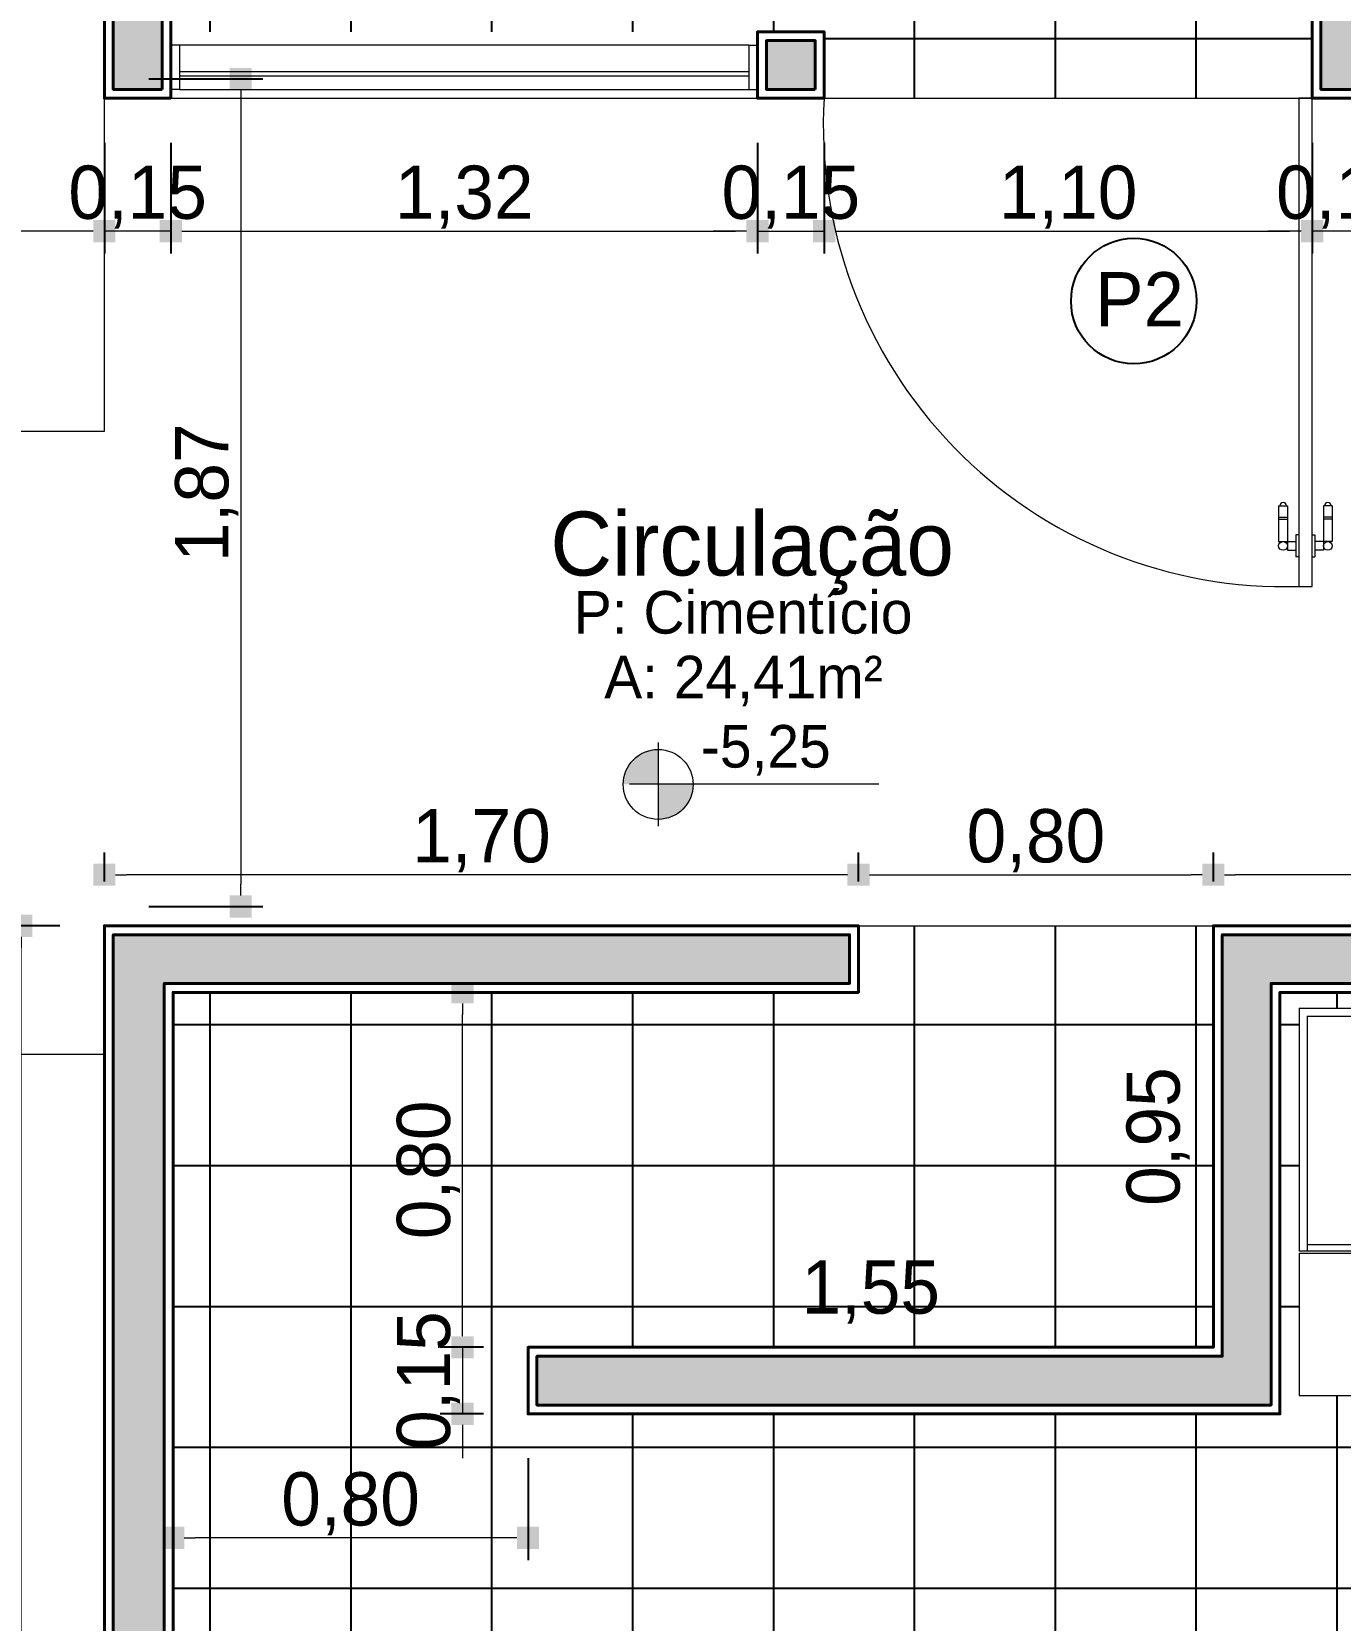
# Model space of a CAD drawing. Header units: millimetres. Extents: x 3006 to 6000, y 1661 to 3774.
# Drawn here: x 3755.547 to 3758.496, y 1862.383 to 1865.963 of the extents above; entities that cross this region are included whole.
import ezdxf

# ---------------------------------------------------------------- set-up
doc = ezdxf.new("R2010")
doc.units = ezdxf.units.MM
doc.header["$LTSCALE"] = 10
doc.linetypes.add('OCULTA', pattern=[0.375, 0.25, -0.125])
for name, color, linetype, lineweight in [('.10', 200, 'Continuous', 9), ('.10 ultra fina', 240, 'Continuous', 5), ('.15', 150, 'Continuous', 15), ('.20', 130, 'Continuous', 20), ('.40', 20, 'Continuous', 40), ('.40 Interno parede', 27, 'Continuous', 40), ('COTAS', 230, 'Continuous', 15), ('MARCAÇÕES', 230, 'Continuous', 15)]:
    doc.layers.add(name, color=color, linetype=linetype, lineweight=lineweight)
doc.layers.add('.20 hachura', color=185, linetype='Continuous')
doc.layers.add('Escrita', color=34, linetype='Continuous')
doc.layers.add('Verde', color=7, linetype='Continuous', true_color=0x136734)
doc.styles.add('Texto Wilian', font='himalaya.ttf')
doc.dimstyles.new('Cota 1-75 Exter WMJ', dxfattribs={"dimtxt": 0.12, "dimasz": 0.05, "dimexe": 0.05, "dimexo": 0.1, "dimgap": 0.002, "dimtad": 1, "dimzin": 1, "dimtxsty": 'Texto Wilian', "dimblk": 'BOXFILLED', "dimcen": 2.5, "dimclrd": 230, "dimclre": 230, "dimclrt": 104, "dimazin": 0, "dimtfac": 1, "dimtix": 1, "dimtmove": 0, "dimatfit": 3, "dimfxl": 0.3, "dimfxlon": 1, "dimlwd": 20, "dimarcsym": 1})
doc.dimstyles.new('Cota 1-75 Interna WMJ', dxfattribs={"dimtxt": 0.12, "dimasz": 0.01, "dimexe": 1.25, "dimexo": 0.625, "dimgap": 0.05, "dimtad": 1, "dimzin": 1, "dimtxsty": 'Texto Wilian', "dimcen": 0, "dimse1": 1, "dimse2": 1, "dimsd1": 1, "dimsd2": 1, "dimclrd": 106, "dimclrt": 104, "dimazin": 0, "dimtfac": 1, "dimtix": 1, "dimtmove": 0, "dimatfit": 3, "dimfxl": 1, "dimlwd": 35, "dimarcsym": 2})
pattern_1 = [(90, (34.8489, 0), (-0.3175, 0), []), (180, (34.8489, 0), (-6e-17, -0.3175), [])]

# ---------------------------------------------------------------- blocks, each defined once
blk = doc.blocks.new('fdfgsdfg')
at = {"layer": 'Verde', "color": 106, "lineweight": 9}
for p, q in [((3735.5152, 1883.2346), (3735.5152, 1883.5546)), ((3735.5152, 1883.5546), (3738.2032, 1883.5546)), ((3738.2032, 1883.5546), (3738.2032, 1883.2346)), ((3738.2032, 1883.2346), (3735.5152, 1883.2346)), ((3735.5332, 1883.2296), (3735.5152, 1883.2296)), ((3735.5152, 1882.6816), (3735.5152, 1883.2296)), ((3735.8512, 1883.2296), (3735.5332, 1883.2296)), ((3735.5332, 1882.6996), (3735.5332, 1883.2296)), ((3735.8332, 1882.6996), (3735.8332, 1883.2296)), ((3735.8692, 1883.2296), (3735.8512, 1883.2296)), ((3735.8512, 1882.6816), (3735.8512, 1883.2296)), ((3735.8512, 1882.6816), (3735.8512, 1883.2296)), ((3736.1872, 1883.2296), (3735.8692, 1883.2296)), ((3735.8692, 1882.6996), (3735.8692, 1883.2296)), ((3736.1692, 1882.6996), (3736.1692, 1883.2296)), ((3736.2052, 1883.2296), (3736.1872, 1883.2296)), ((3736.1872, 1882.6816), (3736.1872, 1883.2296)), ((3736.1872, 1882.6816), (3736.1872, 1883.2296)), ((3736.5232, 1883.2296), (3736.2052, 1883.2296)), ((3736.2052, 1882.6996), (3736.2052, 1883.2296)), ((3736.5052, 1882.6996), (3736.5052, 1883.2296)), ((3736.5232, 1882.6816), (3736.5232, 1883.2296)), ((3736.5412, 1883.2296), (3736.5232, 1883.2296)), ((3736.5232, 1882.6816), (3736.5232, 1883.2296)), ((3736.8592, 1883.2296), (3736.5412, 1883.2296)), ((3736.5412, 1882.6996), (3736.5412, 1883.2296)), ((3736.8412, 1882.6996), (3736.8412, 1883.2296)), ((3736.8592, 1882.6816), (3736.8592, 1883.2296)), ((3736.8772, 1883.2296), (3736.8592, 1883.2296)), ((3736.8592, 1882.6816), (3736.8592, 1883.2296)), ((3737.1952, 1883.2296), (3736.8772, 1883.2296)), ((3736.8772, 1882.6996), (3736.8772, 1883.2296)), ((3737.1772, 1882.6996), (3737.1772, 1883.2296)), ((3737.1952, 1882.6816), (3737.1952, 1883.2296)), ((3737.2132, 1883.2296), (3737.1952, 1883.2296)), ((3737.1952, 1882.6816), (3737.1952, 1883.2296)), ((3737.5312, 1883.2296), (3737.2132, 1883.2296)), ((3737.2132, 1882.6996), (3737.2132, 1883.2296)), ((3737.5132, 1882.6996), (3737.5132, 1883.2296)), ((3737.5312, 1882.6816), (3737.5312, 1883.2296)), ((3737.5492, 1883.2296), (3737.5312, 1883.2296)), ((3737.5312, 1882.6816), (3737.5312, 1883.2296)), ((3737.8672, 1883.2296), (3737.5492, 1883.2296)), ((3737.5492, 1882.6996), (3737.5492, 1883.2296)), ((3737.8492, 1882.6996), (3737.8492, 1883.2296)), ((3737.8672, 1882.6816), (3737.8672, 1883.2296)), ((3737.8852, 1883.2296), (3737.8672, 1883.2296)), ((3737.8672, 1882.6816), (3737.8672, 1883.2296)), ((3738.2032, 1883.2296), (3737.8852, 1883.2296)), ((3737.8852, 1882.6996), (3737.8852, 1883.2296)), ((3738.1852, 1882.6996), (3738.1852, 1883.2296)), ((3738.2032, 1883.2346), (3738.2032, 1883.2346)), ((3738.2032, 1882.6816), (3738.2032, 1883.2296)), ((3735.5332, 1882.6996), (3735.8332, 1882.6996)), ((3735.8692, 1882.6996), (3736.1692, 1882.6996)), ((3736.2052, 1882.6996), (3736.5052, 1882.6996)), ((3736.5412, 1882.6996), (3736.8412, 1882.6996)), ((3736.8772, 1882.6996), (3737.1772, 1882.6996)), ((3737.2132, 1882.6996), (3737.5132, 1882.6996)), ((3737.5492, 1882.6996), (3737.8492, 1882.6996)), ((3737.8852, 1882.6996), (3738.1852, 1882.6996)), ((3735.5152, 1882.6816), (3735.8512, 1882.6816)), ((3735.8512, 1882.6816), (3736.1872, 1882.6816)), ((3736.1872, 1882.6816), (3736.5232, 1882.6816)), ((3736.5232, 1882.6816), (3736.8592, 1882.6816)), ((3736.8592, 1882.6816), (3737.1952, 1882.6816)), ((3737.1952, 1882.6816), (3737.5312, 1882.6816)), ((3737.5312, 1882.6816), (3737.8672, 1882.6816)), ((3737.8672, 1882.6816), (3738.2032, 1882.6816))]:
    blk.add_line(p, q, dxfattribs=at)
for points in [[(3735.5332, 1883.2146), (3735.8332, 1883.2146)], [(3735.8692, 1883.2146), (3736.1692, 1883.2146)], [(3736.2052, 1883.2146), (3736.5052, 1883.2146)], [(3736.5412, 1883.2146), (3736.8412, 1883.2146)], [(3736.8772, 1883.2146), (3737.1772, 1883.2146)], [(3737.2132, 1883.2146), (3737.5132, 1883.2146)], [(3737.5492, 1883.2146), (3737.8492, 1883.2146)], [(3737.8852, 1883.2146), (3738.1852, 1883.2146)]]:
    blk.add_lwpolyline(points, dxfattribs=at)
blk = doc.blocks.new('*D223')
at = {"layer": 'Defpoints', "color": 0, "transparency": 16777216}
for p in [(3758.2103, 1863.948), (3758.2103, 1862.998), (3758.2103, 1862.998)]:
    blk.add_point(p, dxfattribs=at)
at = {"layer": 'COTAS', "color": 104, "transparency": 16777216, "insert": (3758.0856, 1863.473), "char_height": 0.12, "attachment_point": 5, "rotation": 90, "style": 'Texto Wilian'}
blk.add_mtext('0,95', dxfattribs=at)
blk = doc.blocks.new('*D224')
at = {"layer": 'Defpoints', "color": 0, "transparency": 16777216}
for p in [(3756.6653, 1862.998), (3756.6653, 1862.998), (3758.2103, 1862.998)]:
    blk.add_point(p, dxfattribs=at)
at = {"layer": 'COTAS', "color": 104, "transparency": 16777216, "insert": (3757.4378, 1863.1227), "char_height": 0.12, "attachment_point": 5, "style": 'Texto Wilian'}
blk.add_mtext('1,55', dxfattribs=at)
blk = doc.blocks.new('_BoxFilled')
at = {"color": 0, "linetype": 'ByBlock', "lineweight": -2}
blk.add_line((-0.5, 0), (-1, 0), dxfattribs=at)
at = {"color": 0, "linetype": 'ByBlock'}
blk.add_solid([(-0.5, 0.5), (0.5, 0.5), (-0.5, -0.5), (0.5, -0.5)], dxfattribs=at)
blk = doc.blocks.new('*D301')
at = {"layer": 'COTAS', "color": 230, "lineweight": -2, "transparency": 16777216}
for p, q in [((3717.9963, 1858.4835), (3717.9963, 1858.1335)), ((3773.2383, 1858.4835), (3773.2383, 1858.1335))]:
    blk.add_line(p, q, dxfattribs=at)
at = {"layer": 'COTAS', "color": 230, "linetype": 'Continuous', "lineweight": 20, "transparency": 16777216}
blk.add_line((3773.1883, 1858.1835), (3718.0463, 1858.1835), dxfattribs=at)
at = {"layer": 'Defpoints', "color": 0, "transparency": 16777216}
for p in [(3773.2383, 1868.8129), (3717.9963, 1859.6079), (3717.9963, 1858.1835)]:
    blk.add_point(p, dxfattribs=at)
at = {"layer": 'COTAS', "color": 230, "lineweight": 20, "transparency": 16777216, "xscale": 0.05, "yscale": 0.05, "zscale": 0.05, "rotation": 180}
blk.add_blockref('_BoxFilled', (3717.9963, 1858.1835), dxfattribs=at)
at = {"layer": 'COTAS', "color": 230, "lineweight": 20, "transparency": 16777216, "xscale": 0.05, "yscale": 0.05, "zscale": 0.05}
blk.add_blockref('_BoxFilled', (3773.2383, 1858.1835), dxfattribs=at)
at = {"layer": 'COTAS', "color": 104, "transparency": 16777216, "insert": (3745.6173, 1858.2602), "char_height": 0.12, "attachment_point": 5, "style": 'Texto Wilian'}
blk.add_mtext('55,24', dxfattribs=at)
blk = doc.blocks.new('*D339')
at = {"layer": 'COTAS', "color": 230, "lineweight": -2, "transparency": 16777216}
for p, q in [((3758.2103, 1864.048), (3758.2103, 1864.1131)), ((3761.1553, 1864.048), (3761.1553, 1864.1131))]:
    blk.add_line(p, q, dxfattribs=at)
at = {"layer": 'COTAS', "color": 230, "linetype": 'Continuous', "lineweight": 20, "transparency": 16777216}
blk.add_line((3761.1053, 1864.0631), (3758.2603, 1864.0631), dxfattribs=at)
at = {"layer": 'Defpoints', "color": 0, "transparency": 16777216}
for p in [(3758.2103, 1864.0631), (3758.2103, 1863.948), (3761.1553, 1863.948)]:
    blk.add_point(p, dxfattribs=at)
at = {"layer": 'COTAS', "color": 230, "lineweight": 20, "transparency": 16777216, "xscale": 0.05, "yscale": 0.05, "zscale": 0.05, "rotation": 180}
blk.add_blockref('_BoxFilled', (3758.2103, 1864.0631), dxfattribs=at)
at = {"layer": 'COTAS', "color": 230, "lineweight": 20, "transparency": 16777216, "xscale": 0.05, "yscale": 0.05, "zscale": 0.05}
blk.add_blockref('_BoxFilled', (3761.1553, 1864.0631), dxfattribs=at)
at = {"layer": 'COTAS', "color": 104, "transparency": 16777216, "insert": (3759.6828, 1864.1398), "char_height": 0.12, "attachment_point": 5, "style": 'Texto Wilian'}
blk.add_mtext('2,95', dxfattribs=at)
blk = doc.blocks.new('*D340')
at = {"layer": 'COTAS', "color": 230, "lineweight": -2, "transparency": 16777216}
for p, q in [((3757.4103, 1864.048), (3757.4103, 1864.1131)), ((3758.2103, 1864.048), (3758.2103, 1864.1131))]:
    blk.add_line(p, q, dxfattribs=at)
at = {"layer": 'COTAS', "color": 230, "linetype": 'Continuous', "lineweight": 20, "transparency": 16777216}
blk.add_line((3757.4603, 1864.0631), (3758.1603, 1864.0631), dxfattribs=at)
at = {"layer": 'Defpoints', "color": 0, "transparency": 16777216}
for p in [(3758.2103, 1864.0631), (3757.4103, 1863.948), (3758.2103, 1863.948)]:
    blk.add_point(p, dxfattribs=at)
at = {"layer": 'COTAS', "color": 230, "lineweight": 20, "transparency": 16777216, "xscale": 0.05, "yscale": 0.05, "zscale": 0.05, "rotation": 180}
blk.add_blockref('_BoxFilled', (3757.4103, 1864.0631), dxfattribs=at)
at = {"layer": 'COTAS', "color": 230, "lineweight": 20, "transparency": 16777216, "xscale": 0.05, "yscale": 0.05, "zscale": 0.05}
blk.add_blockref('_BoxFilled', (3758.2103, 1864.0631), dxfattribs=at)
at = {"layer": 'COTAS', "color": 104, "transparency": 16777216, "insert": (3757.8103, 1864.1398), "char_height": 0.12, "attachment_point": 5, "style": 'Texto Wilian'}
blk.add_mtext('0,80', dxfattribs=at)
blk = doc.blocks.new('*D341')
at = {"layer": 'COTAS', "color": 230, "lineweight": -2, "transparency": 16777216}
for p, q in [((3755.7103, 1864.048), (3755.7103, 1864.1131)), ((3757.4103, 1864.048), (3757.4103, 1864.1131))]:
    blk.add_line(p, q, dxfattribs=at)
at = {"layer": 'COTAS', "color": 230, "linetype": 'Continuous', "lineweight": 20, "transparency": 16777216}
blk.add_line((3757.3603, 1864.0631), (3755.7603, 1864.0631), dxfattribs=at)
at = {"layer": 'Defpoints', "color": 0, "transparency": 16777216}
for p in [(3755.7103, 1864.0631), (3755.7103, 1863.948), (3757.4103, 1863.948)]:
    blk.add_point(p, dxfattribs=at)
at = {"layer": 'COTAS', "color": 230, "lineweight": 20, "transparency": 16777216, "xscale": 0.05, "yscale": 0.05, "zscale": 0.05, "rotation": 180}
blk.add_blockref('_BoxFilled', (3755.7103, 1864.0631), dxfattribs=at)
at = {"layer": 'COTAS', "color": 230, "lineweight": 20, "transparency": 16777216, "xscale": 0.05, "yscale": 0.05, "zscale": 0.05}
blk.add_blockref('_BoxFilled', (3757.4103, 1864.0631), dxfattribs=at)
at = {"layer": 'COTAS', "color": 104, "transparency": 16777216, "insert": (3756.5603, 1864.1398), "char_height": 0.12, "attachment_point": 5, "style": 'Texto Wilian'}
blk.add_mtext('1,70', dxfattribs=at)
blk = doc.blocks.new('*D346')
at = {"layer": 'COTAS', "color": 230, "lineweight": -2, "transparency": 16777216}
for p, q in [((3755.8103, 1865.8566), (3756.0677, 1865.8566)), ((3755.8103, 1863.9916), (3756.0677, 1863.9916))]:
    blk.add_line(p, q, dxfattribs=at)
at = {"layer": 'COTAS', "color": 230, "linetype": 'Continuous', "lineweight": 20, "transparency": 16777216}
blk.add_line((3756.0177, 1865.8066), (3756.0177, 1864.0416), dxfattribs=at)
at = {"layer": 'Defpoints', "color": 0, "transparency": 16777216}
for p in [(3755.7103, 1865.8566), (3755.7103, 1863.9916), (3756.0177, 1863.9916)]:
    blk.add_point(p, dxfattribs=at)
at = {"layer": 'COTAS', "color": 230, "lineweight": 20, "transparency": 16777216, "xscale": 0.05, "yscale": 0.05, "zscale": 0.05}
for p, rotation in [((3756.0177, 1865.8566), 90), ((3756.0177, 1863.9916), 270)]:
    blk.add_blockref('_BoxFilled', p, dxfattribs=dict(at, rotation=rotation))
at = {"layer": 'COTAS', "color": 104, "transparency": 16777216, "insert": (3755.941, 1864.9241), "char_height": 0.12, "attachment_point": 5, "rotation": 90, "style": 'Texto Wilian'}
blk.add_mtext('1,87', dxfattribs=at)
blk = doc.blocks.new('*D358')
at = {"layer": 'COTAS', "color": 230, "lineweight": -2, "transparency": 16777216}
for p, q in [((3756.5653, 1863.798), (3756.4676, 1863.798)), ((3756.5653, 1862.998), (3756.4676, 1862.998))]:
    blk.add_line(p, q, dxfattribs=at)
at = {"layer": 'COTAS', "color": 230, "linetype": 'Continuous', "lineweight": 20, "transparency": 16777216}
blk.add_line((3756.5176, 1863.048), (3756.5176, 1863.748), dxfattribs=at)
at = {"layer": 'Defpoints', "color": 0, "transparency": 16777216}
for p in [(3756.5176, 1863.798), (3756.6653, 1863.798), (3756.6653, 1862.998)]:
    blk.add_point(p, dxfattribs=at)
at = {"layer": 'COTAS', "color": 230, "lineweight": 20, "transparency": 16777216, "xscale": 0.05, "yscale": 0.05, "zscale": 0.05}
for p, rotation in [((3756.5176, 1863.798), 90), ((3756.5176, 1862.998), 270)]:
    blk.add_blockref('_BoxFilled', p, dxfattribs=dict(at, rotation=rotation))
at = {"layer": 'COTAS', "color": 104, "transparency": 16777216, "insert": (3756.4408, 1863.398), "char_height": 0.12, "attachment_point": 5, "rotation": 90, "style": 'Texto Wilian'}
blk.add_mtext('0,80', dxfattribs=at)
blk = doc.blocks.new('*D359')
at = {"layer": 'COTAS', "color": 230, "linetype": 'Continuous', "lineweight": 20, "transparency": 16777216}
for p, q in [((3756.5176, 1863.048), (3756.5176, 1863.098)), ((3756.5176, 1862.998), (3756.5176, 1862.848)), ((3756.5176, 1862.798), (3756.5176, 1862.748))]:
    blk.add_line(p, q, dxfattribs=at)
at = {"layer": 'COTAS', "color": 230, "lineweight": -2, "transparency": 16777216}
for p, q in [((3756.5653, 1862.998), (3756.4676, 1862.998)), ((3756.5653, 1862.848), (3756.4676, 1862.848))]:
    blk.add_line(p, q, dxfattribs=at)
at = {"layer": 'Defpoints', "color": 0, "transparency": 16777216}
for p in [(3756.6653, 1862.998), (3756.5176, 1862.848), (3756.6653, 1862.848)]:
    blk.add_point(p, dxfattribs=at)
at = {"layer": 'COTAS', "color": 230, "lineweight": 20, "transparency": 16777216, "xscale": 0.05, "yscale": 0.05, "zscale": 0.05}
for p, rotation in [((3756.5176, 1862.998), 270), ((3756.5176, 1862.848), 90)]:
    blk.add_blockref('_BoxFilled', p, dxfattribs=dict(at, rotation=rotation))
at = {"layer": 'COTAS', "color": 104, "transparency": 16777216, "insert": (3756.4408, 1862.923), "char_height": 0.12, "attachment_point": 5, "rotation": 90, "style": 'Texto Wilian'}
blk.add_mtext('0,15', dxfattribs=at)
blk = doc.blocks.new('*D360')
at = {"layer": 'COTAS', "color": 230, "lineweight": -2, "transparency": 16777216}
for p, q in [((3755.8653, 1862.748), (3755.8653, 1862.5186)), ((3756.6653, 1862.748), (3756.6653, 1862.5186))]:
    blk.add_line(p, q, dxfattribs=at)
at = {"layer": 'COTAS', "color": 230, "linetype": 'Continuous', "lineweight": 20, "transparency": 16777216}
blk.add_line((3756.6153, 1862.5686), (3755.9153, 1862.5686), dxfattribs=at)
at = {"layer": 'Defpoints', "color": 0, "transparency": 16777216}
for p in [(3755.8653, 1862.848), (3756.6653, 1862.848), (3755.8653, 1862.5686)]:
    blk.add_point(p, dxfattribs=at)
at = {"layer": 'COTAS', "color": 230, "lineweight": 20, "transparency": 16777216, "xscale": 0.05, "yscale": 0.05, "zscale": 0.05, "rotation": 180}
blk.add_blockref('_BoxFilled', (3755.8653, 1862.5686), dxfattribs=at)
at = {"layer": 'COTAS', "color": 230, "lineweight": 20, "transparency": 16777216, "xscale": 0.05, "yscale": 0.05, "zscale": 0.05}
blk.add_blockref('_BoxFilled', (3756.6653, 1862.5686), dxfattribs=at)
at = {"layer": 'COTAS', "color": 104, "transparency": 16777216, "insert": (3756.2653, 1862.6453), "char_height": 0.12, "attachment_point": 5, "style": 'Texto Wilian'}
blk.add_mtext('0,80', dxfattribs=at)
blk = doc.blocks.new('*D366')
at = {"layer": 'COTAS', "color": 230, "lineweight": -2, "transparency": 16777216}
for p, q in [((3758.4328, 1865.713), (3758.4328, 1865.4634)), ((3758.5828, 1865.713), (3758.5828, 1865.4634))]:
    blk.add_line(p, q, dxfattribs=at)
at = {"layer": 'COTAS', "color": 230, "linetype": 'Continuous', "lineweight": 20, "transparency": 16777216}
for p, q in [((3758.3828, 1865.5134), (3758.3328, 1865.5134)), ((3758.5828, 1865.5134), (3758.4328, 1865.5134)), ((3758.6328, 1865.5134), (3758.6828, 1865.5134))]:
    blk.add_line(p, q, dxfattribs=at)
at = {"layer": 'Defpoints', "color": 0, "transparency": 16777216}
for p in [(3758.4328, 1865.813), (3758.5828, 1865.813), (3758.4328, 1865.5134)]:
    blk.add_point(p, dxfattribs=at)
at = {"layer": 'COTAS', "color": 230, "lineweight": 20, "transparency": 16777216, "xscale": 0.05, "yscale": 0.05, "zscale": 0.05}
blk.add_blockref('_BoxFilled', (3758.4328, 1865.5134), dxfattribs=at)
at = {"layer": 'COTAS', "color": 230, "lineweight": 20, "transparency": 16777216, "xscale": 0.05, "yscale": 0.05, "zscale": 0.05, "rotation": 180}
blk.add_blockref('_BoxFilled', (3758.5828, 1865.5134), dxfattribs=at)
at = {"layer": 'COTAS', "color": 104, "transparency": 16777216, "insert": (3758.5078, 1865.5902), "char_height": 0.12, "attachment_point": 5, "style": 'Texto Wilian'}
blk.add_mtext('0,15', dxfattribs=at)
blk = doc.blocks.new('*D367')
at = {"layer": 'COTAS', "color": 230, "lineweight": -2, "transparency": 16777216}
for p, q in [((3757.3328, 1865.713), (3757.3328, 1865.4634)), ((3758.4328, 1865.713), (3758.4328, 1865.4634))]:
    blk.add_line(p, q, dxfattribs=at)
at = {"layer": 'COTAS', "color": 230, "linetype": 'Continuous', "lineweight": 20, "transparency": 16777216}
blk.add_line((3757.3828, 1865.5134), (3758.3828, 1865.5134), dxfattribs=at)
at = {"layer": 'Defpoints', "color": 0, "transparency": 16777216}
for p in [(3757.3328, 1865.813), (3758.4328, 1865.813), (3758.4328, 1865.5134)]:
    blk.add_point(p, dxfattribs=at)
at = {"layer": 'COTAS', "color": 230, "lineweight": 20, "transparency": 16777216, "xscale": 0.05, "yscale": 0.05, "zscale": 0.05, "rotation": 180}
blk.add_blockref('_BoxFilled', (3757.3328, 1865.5134), dxfattribs=at)
at = {"layer": 'COTAS', "color": 230, "lineweight": 20, "transparency": 16777216, "xscale": 0.05, "yscale": 0.05, "zscale": 0.05}
blk.add_blockref('_BoxFilled', (3758.4328, 1865.5134), dxfattribs=at)
at = {"layer": 'COTAS', "color": 104, "transparency": 16777216, "insert": (3757.8828, 1865.5902), "char_height": 0.12, "attachment_point": 5, "style": 'Texto Wilian'}
blk.add_mtext('1,10', dxfattribs=at)
blk = doc.blocks.new('*D368')
at = {"layer": 'COTAS', "color": 230, "lineweight": -2, "transparency": 16777216}
for p, q in [((3757.1828, 1865.713), (3757.1828, 1865.4634)), ((3757.3328, 1865.713), (3757.3328, 1865.4634))]:
    blk.add_line(p, q, dxfattribs=at)
at = {"layer": 'COTAS', "color": 230, "linetype": 'Continuous', "lineweight": 20, "transparency": 16777216}
for p, q in [((3757.1328, 1865.5134), (3757.0828, 1865.5134)), ((3757.1828, 1865.5134), (3757.3328, 1865.5134)), ((3757.3828, 1865.5134), (3757.4328, 1865.5134))]:
    blk.add_line(p, q, dxfattribs=at)
at = {"layer": 'Defpoints', "color": 0, "transparency": 16777216}
for p in [(3757.1828, 1865.813), (3757.3328, 1865.813), (3757.3328, 1865.5134)]:
    blk.add_point(p, dxfattribs=at)
at = {"layer": 'COTAS', "color": 230, "lineweight": 20, "transparency": 16777216, "xscale": 0.05, "yscale": 0.05, "zscale": 0.05}
blk.add_blockref('_BoxFilled', (3757.1828, 1865.5134), dxfattribs=at)
at = {"layer": 'COTAS', "color": 230, "lineweight": 20, "transparency": 16777216, "xscale": 0.05, "yscale": 0.05, "zscale": 0.05, "rotation": 180}
blk.add_blockref('_BoxFilled', (3757.3328, 1865.5134), dxfattribs=at)
at = {"layer": 'COTAS', "color": 104, "transparency": 16777216, "insert": (3757.2578, 1865.5902), "char_height": 0.12, "attachment_point": 5, "style": 'Texto Wilian'}
blk.add_mtext('0,15', dxfattribs=at)
blk = doc.blocks.new('*D369')
at = {"layer": 'COTAS', "color": 230, "lineweight": -2, "transparency": 16777216}
for p, q in [((3755.8603, 1865.713), (3755.8603, 1865.4634)), ((3757.1828, 1865.713), (3757.1828, 1865.4634))]:
    blk.add_line(p, q, dxfattribs=at)
at = {"layer": 'COTAS', "color": 230, "linetype": 'Continuous', "lineweight": 20, "transparency": 16777216}
blk.add_line((3755.9103, 1865.5134), (3757.1328, 1865.5134), dxfattribs=at)
at = {"layer": 'Defpoints', "color": 0, "transparency": 16777216}
for p in [(3755.8603, 1865.813), (3757.1828, 1865.813), (3757.1828, 1865.5134)]:
    blk.add_point(p, dxfattribs=at)
at = {"layer": 'COTAS', "color": 230, "lineweight": 20, "transparency": 16777216, "xscale": 0.05, "yscale": 0.05, "zscale": 0.05, "rotation": 180}
blk.add_blockref('_BoxFilled', (3755.8603, 1865.5134), dxfattribs=at)
at = {"layer": 'COTAS', "color": 230, "lineweight": 20, "transparency": 16777216, "xscale": 0.05, "yscale": 0.05, "zscale": 0.05}
blk.add_blockref('_BoxFilled', (3757.1828, 1865.5134), dxfattribs=at)
at = {"layer": 'COTAS', "color": 104, "transparency": 16777216, "insert": (3756.5216, 1865.5902), "char_height": 0.12, "attachment_point": 5, "style": 'Texto Wilian'}
blk.add_mtext('1,32', dxfattribs=at)
blk = doc.blocks.new('*D370')
at = {"layer": 'COTAS', "color": 230, "lineweight": -2, "transparency": 16777216}
for p, q in [((3755.7103, 1865.713), (3755.7103, 1865.4634)), ((3755.8603, 1865.713), (3755.8603, 1865.4634))]:
    blk.add_line(p, q, dxfattribs=at)
at = {"layer": 'COTAS', "color": 230, "linetype": 'Continuous', "lineweight": 20, "transparency": 16777216}
for p, q in [((3755.6603, 1865.5134), (3755.6103, 1865.5134)), ((3755.8603, 1865.5134), (3755.7103, 1865.5134)), ((3755.9103, 1865.5134), (3755.9603, 1865.5134))]:
    blk.add_line(p, q, dxfattribs=at)
at = {"layer": 'Defpoints', "color": 0, "transparency": 16777216}
for p in [(3755.7103, 1865.813), (3755.8603, 1865.813), (3755.7103, 1865.5134)]:
    blk.add_point(p, dxfattribs=at)
at = {"layer": 'COTAS', "color": 230, "lineweight": 20, "transparency": 16777216, "xscale": 0.05, "yscale": 0.05, "zscale": 0.05}
blk.add_blockref('_BoxFilled', (3755.7103, 1865.5134), dxfattribs=at)
at = {"layer": 'COTAS', "color": 230, "lineweight": 20, "transparency": 16777216, "xscale": 0.05, "yscale": 0.05, "zscale": 0.05, "rotation": 180}
blk.add_blockref('_BoxFilled', (3755.8603, 1865.5134), dxfattribs=at)
at = {"layer": 'COTAS', "color": 104, "transparency": 16777216, "insert": (3755.7853, 1865.5902), "char_height": 0.12, "attachment_point": 5, "style": 'Texto Wilian'}
blk.add_mtext('0,15', dxfattribs=at)
blk = doc.blocks.new('*D371')
at = {"layer": 'COTAS', "color": 230, "lineweight": -2, "transparency": 16777216}
for p, q in [((3754.2103, 1865.713), (3754.2103, 1865.4634)), ((3755.7103, 1865.713), (3755.7103, 1865.4634))]:
    blk.add_line(p, q, dxfattribs=at)
at = {"layer": 'COTAS', "color": 230, "linetype": 'Continuous', "lineweight": 20, "transparency": 16777216}
blk.add_line((3755.6603, 1865.5134), (3754.2603, 1865.5134), dxfattribs=at)
at = {"layer": 'Defpoints', "color": 0, "transparency": 16777216}
for p in [(3754.2103, 1865.813), (3755.7103, 1865.813), (3754.2103, 1865.5134)]:
    blk.add_point(p, dxfattribs=at)
at = {"layer": 'COTAS', "color": 230, "lineweight": 20, "transparency": 16777216, "xscale": 0.05, "yscale": 0.05, "zscale": 0.05, "rotation": 180}
blk.add_blockref('_BoxFilled', (3754.2103, 1865.5134), dxfattribs=at)
at = {"layer": 'COTAS', "color": 230, "lineweight": 20, "transparency": 16777216, "xscale": 0.05, "yscale": 0.05, "zscale": 0.05}
blk.add_blockref('_BoxFilled', (3755.7103, 1865.5134), dxfattribs=at)
at = {"layer": 'COTAS', "color": 104, "transparency": 16777216, "insert": (3754.9603, 1865.5902), "char_height": 0.12, "attachment_point": 5, "style": 'Texto Wilian'}
blk.add_mtext('1,50', dxfattribs=at)
blk = doc.blocks.new('*D396')
at = {"layer": 'COTAS', "color": 230, "lineweight": -2, "transparency": 16777216}
for p, q in [((3755.6103, 1863.948), (3755.4728, 1863.948)), ((3755.2228, 1860.058), (3755.5728, 1860.058))]:
    blk.add_line(p, q, dxfattribs=at)
at = {"layer": 'COTAS', "color": 230, "linetype": 'Continuous', "lineweight": 20, "transparency": 16777216}
blk.add_line((3755.5228, 1860.108), (3755.5228, 1863.898), dxfattribs=at)
at = {"layer": 'Defpoints', "color": 0, "transparency": 16777216}
for p in [(3755.5228, 1863.948), (3755.7103, 1863.948), (3754.9603, 1860.058)]:
    blk.add_point(p, dxfattribs=at)
at = {"layer": 'COTAS', "color": 230, "lineweight": 20, "transparency": 16777216, "xscale": 0.05, "yscale": 0.05, "zscale": 0.05}
for p, rotation in [((3755.5228, 1863.948), 90), ((3755.5228, 1860.058), 270)]:
    blk.add_blockref('_BoxFilled', p, dxfattribs=dict(at, rotation=rotation))
at = {"layer": 'COTAS', "color": 104, "transparency": 16777216, "insert": (3755.4461, 1862.903), "char_height": 0.12, "attachment_point": 5, "rotation": 90, "style": 'Texto Wilian'}
blk.add_mtext('3,89', dxfattribs=at)

msp = doc.modelspace()

# ---------------------------------------------------------------- hatches: boundary and pattern name
at = {"layer": '.20 hachura'}
h = msp.add_hatch(dxfattribs=at)
h.set_pattern_fill('AR-HBONE', color=185, scale=0.001)
edge = h.paths.add_edge_path()
edge.add_line((3773.0883, 1869.683), (3771.5066, 1869.683))
edge.add_arc((3758.223, 1873.9584), 13.9547, 329.12833, 342.15899, ccw=False)
edge.add_line((3770.2006, 1866.798), (3770.2006, 1865.298))
edge.add_line((3770.2006, 1865.298), (3767.1053, 1865.298))
edge.add_line((3767.1053, 1865.298), (3767.1053, 1860.058))
edge.add_line((3767.1053, 1860.058), (3755.7103, 1860.058))
edge.add_line((3755.7103, 1860.058), (3755.7103, 1859.458))
edge.add_line((3755.7103, 1859.458), (3754.2103, 1859.458))
edge.add_line((3754.2103, 1859.458), (3754.2103, 1860.058))
edge.add_line((3754.2103, 1860.058), (3752.1383, 1860.058))
edge.add_line((3752.1383, 1860.058), (3752.1383, 1859.458))
edge.add_line((3752.1383, 1859.458), (3750.1383, 1859.458))
edge.add_line((3750.1383, 1859.458), (3750.1383, 1860.058))
edge.add_line((3750.1383, 1860.058), (3727.4333, 1860.058))
edge.add_line((3727.4333, 1860.058), (3727.4433, 1859.058))
edge.add_line((3727.4433, 1859.058), (3720.1883, 1859.058))
edge.add_line((3720.1883, 1859.058), (3720.1883, 1860.058))
edge.add_line((3720.1883, 1860.058), (3717.9963, 1860.058))
edge.add_line((3717.9963, 1860.058), (3717.9963, 1872.563))
edge.add_line((3717.9963, 1872.563), (3715.9963, 1872.5389))
edge.add_line((3715.9963, 1872.5389), (3715.9963, 1858.058))
edge.add_line((3715.9963, 1858.058), (3769.1053, 1858.058))
edge.add_line((3769.1053, 1858.058), (3769.1053, 1860.4811))
edge.add_arc((3761.3053, 1872.563), 14.3809, 302.84623, 374.33722)
edge.add_arc((3761.3053, 1872.563), 14.3809, 14.33722, 57.15377)
edge.add_line((3769.1053, 1884.6448), (3769.1053, 1887.068))
edge.add_line((3769.1053, 1887.068), (3715.9963, 1887.068))
edge.add_line((3715.9963, 1887.068), (3715.9963, 1872.5394))
edge.add_line((3715.9963, 1872.5394), (3717.9963, 1872.563))
edge.add_line((3717.9963, 1872.563), (3717.9963, 1885.068))
edge.add_line((3717.9963, 1885.068), (3720.1883, 1885.068))
edge.add_line((3720.1883, 1885.068), (3720.1883, 1886.068))
edge.add_line((3720.1883, 1886.068), (3728.6383, 1886.068))
edge.add_line((3728.6383, 1886.068), (3728.6383, 1885.068))
edge.add_line((3728.6383, 1885.068), (3750.1383, 1885.068))
edge.add_line((3750.1383, 1885.068), (3750.1383, 1885.668))
edge.add_line((3750.1383, 1885.668), (3752.1383, 1885.668))
edge.add_line((3752.1383, 1885.668), (3752.1383, 1885.068))
edge.add_line((3752.1383, 1885.068), (3754.2103, 1885.068))
edge.add_line((3754.2103, 1885.068), (3754.2103, 1885.668))
edge.add_line((3754.2103, 1885.668), (3755.7103, 1885.668))
edge.add_line((3755.7103, 1885.668), (3755.7103, 1885.068))
edge.add_line((3755.7103, 1885.068), (3767.1053, 1885.068))
edge.add_line((3767.1053, 1885.068), (3767.1053, 1879.828))
edge.add_line((3767.1053, 1879.828), (3770.2006, 1879.828))
edge.add_line((3770.2006, 1879.828), (3770.2006, 1878.328))
edge.add_arc((3758.5419, 1871.3119), 13.6069, 17.67373, 31.03894, ccw=False)
edge.add_line((3771.5066, 1875.443), (3773.0883, 1875.443))
edge.add_line((3773.0883, 1875.443), (3773.0883, 1875.863))
edge.add_line((3773.0883, 1875.863), (3773.2383, 1875.863))
edge.add_line((3773.2383, 1875.863), (3773.2383, 1869.263))
edge.add_line((3773.2383, 1869.263), (3773.0883, 1869.263))
edge.add_line((3773.0883, 1869.263), (3773.0883, 1869.683))
h = msp.add_hatch(color=185, dxfattribs=at)
h.dxf.hatch_style = 1
h.paths.add_polyline_path([(3754.1903, 1884.658), (3754.0513, 1884.658), (3754.0513, 1881.198), (3754.1903, 1881.198)])
h.paths.add_polyline_path([(3761.2853, 1864.593), (3761.1753, 1864.593), (3761.1753, 1863.928), (3758.2303, 1863.928), (3758.2303, 1862.978), (3756.6853, 1862.978), (3756.6853, 1862.868), (3758.3403, 1862.868), (3758.3403, 1863.818), (3761.1753, 1863.818), (3761.1753, 1862.6067), (3761.2853, 1862.6067)])
h.paths.add_polyline_path([(3754.1903, 1860.468), (3754.0513, 1860.468), (3754.0513, 1863.928), (3754.1903, 1863.928)])
h.paths.add_polyline_path([(3766.9753, 1860.078), (3766.9753, 1865.278), (3767.0853, 1865.278), (3767.0853, 1860.078)])
h.paths.add_polyline_path([(3762.8253, 1865.278), (3762.9353, 1865.278), (3762.9353, 1863.818), (3762.8253, 1863.818)])
h.paths.add_polyline_path([(3762.8253, 1860.078), (3762.9353, 1860.078), (3762.9353, 1861.538), (3762.8253, 1861.538)])
h.paths.add_polyline_path([(3755.8453, 1860.078), (3755.8453, 1863.818), (3757.3903, 1863.818), (3757.3903, 1863.928), (3755.7303, 1863.928), (3755.7303, 1860.078)])
h.paths.add_polyline_path([(3761.2853, 1880.533), (3761.1753, 1880.533), (3761.1753, 1881.198), (3758.2303, 1881.198), (3758.2303, 1882.148), (3756.6853, 1882.148), (3756.6853, 1882.258), (3758.3403, 1882.258), (3758.3403, 1881.308), (3761.1753, 1881.308), (3761.1753, 1882.5192), (3761.2853, 1882.5192)])
h.paths.add_polyline_path([(3766.9753, 1885.048), (3766.9753, 1879.848), (3767.0853, 1879.848), (3767.0853, 1885.048)])
h.paths.add_polyline_path([(3762.8253, 1879.848), (3762.9353, 1879.848), (3762.9353, 1881.308), (3762.8253, 1881.308)])
h.paths.add_polyline_path([(3762.8253, 1885.048), (3762.9353, 1885.048), (3762.9353, 1883.588), (3762.8253, 1883.588)])
h.paths.add_polyline_path([(3755.8453, 1885.048), (3755.8453, 1881.308), (3757.3903, 1881.308), (3757.3903, 1881.198), (3755.7303, 1881.198), (3755.7303, 1885.048)])
h.paths.add_polyline_path([(3761.1753, 1860.078), (3761.1753, 1861.3667), (3761.2853, 1861.3667), (3761.2853, 1860.078)])
h.paths.add_polyline_path([(3761.1753, 1885.048), (3761.1753, 1883.7592), (3761.2853, 1883.7592), (3761.2853, 1885.048)])
h.paths.add_polyline_path([(3754.1903, 1869.4824), (3754.1903, 1865.083), (3754.0513, 1865.083), (3754.0513, 1869.4824)])
h.paths.add_polyline_path([(3755.8403, 1865.833), (3755.7303, 1865.833), (3755.7303, 1869.543), (3761.2853, 1869.543), (3761.2853, 1865.833), (3761.1753, 1865.833), (3761.1753, 1869.433), (3758.5628, 1869.433), (3758.5628, 1865.833), (3758.4528, 1865.833), (3758.4528, 1869.433), (3755.8403, 1869.433)])
h.paths.add_polyline_path([(3758.4528, 1879.293), (3758.4528, 1875.693), (3755.8403, 1875.693), (3755.8403, 1879.293), (3755.7303, 1879.293), (3755.7303, 1875.583), (3761.2853, 1875.583), (3761.2853, 1879.293), (3761.1753, 1879.293), (3761.1753, 1875.693), (3758.5628, 1875.693), (3758.5628, 1879.293)])
h.paths.add_polyline_path([(3757.3128, 1879.293), (3757.3128, 1879.183), (3757.2028, 1879.183), (3757.2028, 1879.293)], flags=17)
h.paths.add_polyline_path([(3757.3128, 1865.833), (3757.3128, 1865.943), (3757.2028, 1865.943), (3757.2028, 1865.833)])
h.paths.add_polyline_path([(3759.8128, 1879.183), (3759.8128, 1879.293), (3759.7028, 1879.293), (3759.7028, 1879.183)], flags=17)
h.paths.add_polyline_path([(3759.7028, 1865.943), (3759.7028, 1865.833), (3759.8128, 1865.833), (3759.8128, 1865.943)])
edge = h.paths.add_edge_path()
edge.add_line((3754.1903, 1875.563), (3754.1903, 1880.043))
edge.add_line((3754.1903, 1880.043), (3754.0513, 1880.043))
edge.add_line((3754.0513, 1880.043), (3754.0513, 1875.563))
h = msp.add_hatch(dxfattribs=at)
h.set_pattern_fill('ANSI37', color=185, scale=0.1, angle=45)
h.set_pattern_definition(pattern_1)
h.paths.add_polyline_path([(3756.8466, 1867.468), (3755.8603, 1867.468), (3755.8603, 1865.963), (3757.3328, 1865.963), (3757.3328, 1865.813), (3758.4328, 1865.813), (3758.4328, 1867.468), (3757.8466, 1867.468), (3757.8466, 1867.618), (3758.4328, 1867.618), (3758.4328, 1869.413), (3755.8603, 1869.413), (3755.8603, 1867.618), (3756.8466, 1867.618)])
h = msp.add_hatch(dxfattribs=at)
h.set_pattern_fill('ANSI37', color=185, scale=0.1, angle=45)
h.set_pattern_definition(pattern_1)
h.paths.add_polyline_path([(3761.0303, 1861.1166), (3761.0303, 1860.2436), (3755.9903, 1860.2436), (3755.9903, 1861.1166)])
h.paths.add_polyline_path([(3758.4039, 1862.8895), (3758.4039, 1863.7625), (3761.0919, 1863.7625), (3761.0919, 1862.8895)])
h.paths.add_polyline_path([(3762.8053, 1862.753), (3766.9553, 1862.753), (3766.9553, 1865.148), (3762.9553, 1865.148), (3762.9553, 1863.798), (3762.8053, 1863.798), (3762.8053, 1863.943), (3761.3053, 1863.943), (3761.3053, 1862.5867), (3761.1553, 1862.5867), (3761.1553, 1863.798), (3758.3603, 1863.798), (3758.3603, 1862.848), (3756.6653, 1862.848), (3756.6653, 1862.998), (3758.2103, 1862.998), (3758.2103, 1863.948), (3757.4103, 1863.948), (3757.4103, 1863.798), (3755.8653, 1863.798), (3755.8653, 1860.208), (3761.1553, 1860.208), (3761.1553, 1861.3867), (3761.3053, 1861.3867), (3761.3053, 1860.708), (3762.8053, 1860.708), (3762.8053, 1861.558), (3762.9553, 1861.558), (3762.9553, 1860.208), (3766.9553, 1860.208), (3766.9553, 1862.603), (3762.8053, 1862.603)])
at = {"layer": 'MARCAÇÕES'}
h = msp.add_hatch(color=256, dxfattribs=at)
h.paths.add_polyline_path([(3756.9587, 1864.3454, 0.414214), (3756.8799, 1864.2667), (3756.9587, 1864.2667)])
h.paths.add_polyline_path([(3757.0375, 1864.2667), (3756.9587, 1864.2667), (3756.9587, 1864.1879, 0.414214)])

# ---------------------------------------------------------------- linework, layer by layer
at = {"layer": '.10', "color": 200, "lineweight": 9}
for p, q in [((3757.3328, 1865.813), (3758.4328, 1865.813)), ((3757.4103, 1863.948), (3758.2103, 1863.948)), ((3755.7103, 1863.658), (3754.2103, 1863.658))]:
    msp.add_line(p, q, dxfattribs=at)
msp.add_lwpolyline([(3754.2103, 1865.063), (3755.7103, 1865.063), (3755.7103, 1865.813)], dxfattribs=at)
at = {"layer": '.10 ultra fina', "color": 240, "linetype": 'OCULTA', "lineweight": 5}
for p, q in [((3757.1628, 1865.933), (3755.8803, 1865.933)), ((3755.8803, 1865.833), (3757.1628, 1865.833))]:
    msp.add_line(p, q, dxfattribs=at)
at = {"layer": '.15', "color": 150, "lineweight": 15}
for p, q in [((3757.1628, 1865.873), (3755.8803, 1865.873)), ((3757.1628, 1865.863), (3755.8803, 1865.863)), ((3755.8603, 1865.813), (3757.1828, 1865.813)), ((3758.3574, 1864.8943), (3758.3774, 1864.8943)), ((3758.3574, 1864.8943), (3758.3574, 1864.8143)), ((3758.3574, 1864.8693), (3758.3774, 1864.8693)), ((3758.3574, 1864.8643), (3758.3774, 1864.8643)), ((3758.3774, 1864.8943), (3758.3774, 1864.8143)), ((3758.4583, 1864.8943), (3758.4583, 1864.8143)), ((3758.4783, 1864.8943), (3758.4583, 1864.8943)), ((3758.4783, 1864.8693), (3758.4583, 1864.8693)), ((3758.4783, 1864.8643), (3758.4583, 1864.8643)), ((3758.4783, 1864.8943), (3758.4783, 1864.8143)), ((3758.3574, 1864.8443), (3758.3574, 1864.8143)), ((3758.3774, 1864.8443), (3758.3774, 1864.8143)), ((3758.4028, 1864.8293), (3758.3964, 1864.8293)), ((3758.3964, 1864.8293), (3758.3964, 1864.7793)), ((3758.4328, 1864.8293), (3758.4393, 1864.8293)), ((3758.4393, 1864.8293), (3758.4393, 1864.7793)), ((3758.4583, 1864.8443), (3758.4583, 1864.8143)), ((3758.4783, 1864.8443), (3758.4783, 1864.8143)), ((3758.3574, 1864.8143), (3758.3774, 1864.8143)), ((3758.3774, 1864.8143), (3758.3964, 1864.8143)), ((3758.3774, 1864.8143), (3758.3774, 1864.7943)), ((3758.3774, 1864.7943), (3758.3964, 1864.7943)), ((3758.4583, 1864.8143), (3758.4393, 1864.8143)), ((3758.4583, 1864.7943), (3758.4393, 1864.7943)), ((3758.4583, 1864.8143), (3758.4583, 1864.7943)), ((3758.4783, 1864.8143), (3758.4583, 1864.8143)), ((3758.4028, 1864.7793), (3758.3964, 1864.7793)), ((3758.4328, 1864.7793), (3758.4393, 1864.7793))]:
    msp.add_line(p, q, dxfattribs=at)
for centre in [(3758.3674, 1864.8043), (3758.4683, 1864.8043)]:
    msp.add_circle(centre, 0.01, dxfattribs=at)
for centre, radius, start, end in [((3758.3699, 1865.7513), 1.0389, 176.5966, 271.8193), ((3758.3674, 1864.8943), 0.00749, 0, 180), ((3758.4683, 1864.8943), 0.00749, 0, 180)]:
    msp.add_arc(centre, radius, start, end, dxfattribs=at)
at = {"layer": '.20', "color": 130, "linetype": 'OCULTA', "lineweight": 20}
for p, q in [((3755.8803, 1865.933), (3755.8603, 1865.933)), ((3755.8803, 1865.833), (3755.8803, 1865.933)), ((3757.1628, 1865.933), (3757.1628, 1865.833)), ((3757.1628, 1865.933), (3757.1828, 1865.933)), ((3755.8803, 1865.833), (3755.8603, 1865.833)), ((3757.1628, 1865.833), (3757.1828, 1865.833))]:
    msp.add_line(p, q, dxfattribs=at)
at = {"layer": '.20', "color": 130, "lineweight": 20}
msp.add_lwpolyline([(3758.4328, 1865.813), (3758.4028, 1865.813), (3758.4028, 1864.713), (3758.4328, 1864.713)], close=True, dxfattribs=at)
at = {"layer": '.40'}
for points in [[(3755.8603, 1865.813), (3755.7103, 1865.813), (3755.7103, 1869.563), (3761.3053, 1869.563), (3761.3053, 1865.813), (3761.1553, 1865.813), (3761.1553, 1869.413), (3758.5828, 1869.413), (3758.5828, 1865.813), (3758.4328, 1865.813), (3758.4328, 1869.413), (3755.8603, 1869.413)], [(3761.3053, 1864.613), (3761.1553, 1864.613), (3761.1553, 1863.948), (3758.2103, 1863.948), (3758.2103, 1862.998), (3756.6653, 1862.998), (3756.6653, 1862.848), (3758.3603, 1862.848), (3758.3603, 1863.798), (3761.1553, 1863.798), (3761.1553, 1862.5867), (3761.3053, 1862.5867)], [(3755.8653, 1860.058), (3755.8653, 1863.798), (3757.4103, 1863.798), (3757.4103, 1863.948), (3755.7103, 1863.948), (3755.7103, 1860.058)]]:
    msp.add_lwpolyline(points, close=True, dxfattribs=at)
msp.add_lwpolyline([(3757.3328, 1865.813), (3757.3328, 1865.963), (3757.1828, 1865.963), (3757.1828, 1865.813), (3757.3328, 1865.813)], dxfattribs=at)
msp.add_lwpolyline([(3757.3328, 1865.813), (3757.3328, 1865.963), (3757.1828, 1865.963), (3757.1828, 1865.813), (3757.3328, 1865.813)], dxfattribs=at)
at = {"layer": '.40 Interno parede', "color": 27}
for points in [[(3755.8403, 1865.833), (3755.7303, 1865.833), (3755.7303, 1869.543), (3761.2853, 1869.543), (3761.2853, 1865.833), (3761.1753, 1865.833), (3761.1753, 1869.433), (3758.5628, 1869.433), (3758.5628, 1865.833), (3758.4528, 1865.833), (3758.4528, 1869.433), (3755.8403, 1869.433)], [(3757.3128, 1865.833), (3757.3128, 1865.943), (3757.2028, 1865.943), (3757.2028, 1865.833)], [(3757.3128, 1865.833), (3757.3128, 1865.943), (3757.2028, 1865.943), (3757.2028, 1865.833)], [(3761.2853, 1864.593), (3761.1753, 1864.593), (3761.1753, 1863.928), (3758.2303, 1863.928), (3758.2303, 1862.978), (3756.6853, 1862.978), (3756.6853, 1862.868), (3758.3403, 1862.868), (3758.3403, 1863.818), (3761.1753, 1863.818), (3761.1753, 1862.6067), (3761.2853, 1862.6067)], [(3755.8453, 1860.078), (3755.8453, 1863.818), (3757.3903, 1863.818), (3757.3903, 1863.928), (3755.7303, 1863.928), (3755.7303, 1860.078)]]:
    msp.add_lwpolyline(points, close=True, dxfattribs=at)
at = {"layer": 'Escrita'}
msp.add_circle((3758.0309, 1865.356), 0.1415, dxfattribs=at)
at = {"layer": 'MARCAÇÕES'}
for p, q in [((3756.9587, 1864.3611), (3756.9587, 1864.1728)), ((3757.456, 1864.2669), (3756.8942, 1864.2669))]:
    msp.add_line(p, q, dxfattribs=at)
msp.add_circle((3756.9587, 1864.2667), 0.0788, dxfattribs=at)

# ---------------------------------------------------------------- block references
at = {"layer": '.40 Interno parede', "xscale": -1, "rotation": 180}
msp.add_blockref('fdfgsdfg', (22.8887, 3746.4441), dxfattribs=at)

# ---------------------------------------------------------------- texts
at = {"layer": 'Escrita', "attachment_point": 1, "style": 'Texto Wilian'}
for s, insert, char_height, width in [('{\\C34;P2}', (3757.9438, 1865.4212), 0.12229, 0.3489), ('{\\C34;Circulação }', (3756.7157, 1864.8815), 0.144, 3.499882), ('{\\C34;P: Cimentício   }', (3756.7686, 1864.7025), 0.096, 3.499882), ('{\\C34;A: 24,41m²}', (3756.8371, 1864.5566), 0.096, 3.499882), ('{\\C34;-5,25}', (3757.0551, 1864.4006), 0.096, 3.499882)]:
    msp.add_mtext(s, dxfattribs=dict(at, insert=insert, char_height=char_height, width=width))

# ---------------------------------------------------------------- dimensions: what is measured, and where the dimension line sits
at = {"layer": 'COTAS'}
for base, p1, p2, dimstyle, picture, middle in [((3717.9963, 1858.1835), (3773.2383, 1868.8129), (3717.9963, 1859.6079), 'Cota 1-75 Exter WMJ', '*D301', (3745.6173, 1858.2602)), ((3754.2103, 1865.5134), (3755.7103, 1865.813), (3754.2103, 1865.813), 'Cota 1-75 Exter WMJ', '*D371', (3754.9603, 1865.5902)), ((3755.7103, 1865.5134), (3755.8603, 1865.813), (3755.7103, 1865.813), 'Cota 1-75 Exter WMJ', '*D370', (3755.7853, 1865.5902)), ((3757.1828, 1865.5134), (3755.8603, 1865.813), (3757.1828, 1865.813), 'Cota 1-75 Exter WMJ', '*D369', (3756.5216, 1865.5902)), ((3757.3328, 1865.5134), (3757.1828, 1865.813), (3757.3328, 1865.813), 'Cota 1-75 Exter WMJ', '*D368', (3757.2578, 1865.5902)), ((3758.4328, 1865.5134), (3757.3328, 1865.813), (3758.4328, 1865.813), 'Cota 1-75 Exter WMJ', '*D367', (3757.8828, 1865.5902)), ((3758.4328, 1865.5134), (3758.5828, 1865.813), (3758.4328, 1865.813), 'Cota 1-75 Exter WMJ', '*D366', (3758.5078, 1865.5902)), ((3755.7103, 1864.0631), (3757.4103, 1863.948), (3755.7103, 1863.948), 'Cota 1-75 Exter WMJ', '*D341', (3756.5603, 1864.1398)), ((3758.2103, 1864.0631), (3757.4103, 1863.948), (3758.2103, 1863.948), 'Cota 1-75 Exter WMJ', '*D340', (3757.8103, 1864.1398)), ((3758.2103427456, 1864.0631092272), (3761.1553427456, 1863.947951186), (3758.2103427456, 1863.947951186), 'Cota 1-75 Exter WMJ', '*D339', (3759.6828427456, 1864.1398347386)), ((3756.6653427456, 1862.997951186), (3758.2103427456, 1862.997951186), (3756.6653427456, 1862.997951186), 'Cota 1-75 Interna WMJ', '*D224', (3757.4378427456, 1863.1226766973)), ((3755.8653, 1862.5686), (3756.6653, 1862.848), (3755.8653, 1862.848), 'Cota 1-75 Exter WMJ', '*D360', (3756.2653, 1862.6453))]:
    dim = msp.add_linear_dim(base=base, p1=p1, p2=p2, dimstyle=dimstyle, dxfattribs=at)
    dim.commit()
    dim.dimension.update_dxf_attribs({"geometry": picture, "text_midpoint": middle})
for base, p1, p2, angle, dimstyle, picture, middle in [((3756.0177042542, 1863.9916014434), (3755.7103427456, 1865.8566014434), (3755.7103427456, 1863.9916014434), 270, 'Cota 1-75 Exter WMJ', '*D346', (3755.9409787429, 1864.9241014434)), ((3758.2103, 1862.998), (3758.2103, 1863.948), (3758.2103, 1862.998), 90, 'Cota 1-75 Interna WMJ', '*D223', (3758.0856, 1863.473)), ((3756.5176, 1863.798), (3756.6653, 1862.998), (3756.6653, 1863.798), 90, 'Cota 1-75 Exter WMJ', '*D358', (3756.4408, 1863.398)), ((3756.5176, 1862.848), (3756.6653, 1862.998), (3756.6653, 1862.848), 90, 'Cota 1-75 Exter WMJ', '*D359', (3756.4408, 1862.923))]:
    dim = msp.add_linear_dim(base=base, p1=p1, p2=p2, angle=angle, dimstyle=dimstyle, dxfattribs=at)
    dim.commit()
    dim.dimension.update_dxf_attribs({"geometry": picture, "text_midpoint": middle})
dim = msp.add_linear_dim(base=(3755.5228, 1863.948), p1=(3754.9603, 1860.058), p2=(3755.7103, 1863.948), angle=90, dimstyle='Cota 1-75 Exter WMJ', dxfattribs=at)
dim.commit()
dim.dimension.update_dxf_attribs({"geometry": '*D396', "text_midpoint": (3755.5228, 1862.903), "dimtype": 160})

doc.saveas('drawing.dxf')
